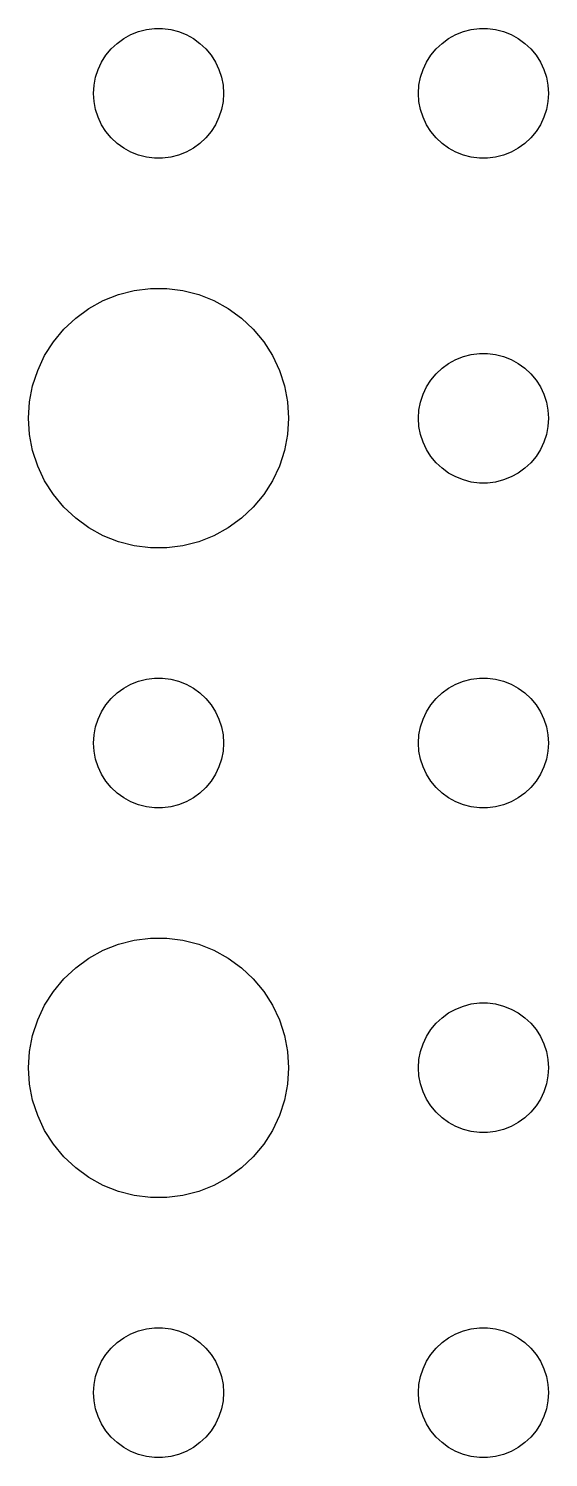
# Model space of a CAD drawing. Header units: metres. Extents: x -150 to 150, y -149 to 149.
# Drawn here: x 19.5 to 31.5, y -76.5 to -43.5 of the extents above; entities that cross this region are included whole.
import ezdxf

# ---------------------------------------------------------------- set-up
doc = ezdxf.new("R2010")
doc.units = ezdxf.units.M

msp = doc.modelspace()

# ---------------------------------------------------------------- linework, layer by layer
for p, q in [((22.0365, -43.5734), (22.2189, -43.5266)), ((22.2189, -43.5266), (22.4058, -43.503)), ((22.4058, -43.503), (22.5942, -43.503)), ((22.5942, -43.503), (22.7811, -43.5266)), ((22.7811, -43.5266), (22.9635, -43.5734)), ((29.5365, -43.5734), (29.7189, -43.5266)), ((29.7189, -43.5266), (29.9058, -43.503)), ((29.9058, -43.503), (30.0942, -43.503)), ((30.0942, -43.503), (30.2811, -43.5266)), ((30.2811, -43.5266), (30.4635, -43.5734)), ((21.4065, -43.9732), (21.5439, -43.8442)), ((21.5439, -43.8442), (21.6963, -43.7335)), ((21.6963, -43.7335), (21.8613, -43.6428)), ((21.8613, -43.6428), (22.0365, -43.5734)), ((22.9635, -43.5734), (23.1387, -43.6428)), ((23.1387, -43.6428), (23.3037, -43.7335)), ((23.3037, -43.7335), (23.4561, -43.8442)), ((23.4561, -43.8442), (23.5934, -43.9732)), ((28.9065, -43.9732), (29.0439, -43.8442)), ((29.0439, -43.8442), (29.1963, -43.7335)), ((29.1963, -43.7335), (29.3613, -43.6428)), ((29.3613, -43.6428), (29.5365, -43.5734)), ((30.4635, -43.5734), (30.6387, -43.6428)), ((30.6387, -43.6428), (30.8037, -43.7335)), ((30.8037, -43.7335), (30.9561, -43.8442)), ((30.9561, -43.8442), (31.0934, -43.9732)), ((21.1855, -44.2774), (21.2865, -44.1183)), ((21.2865, -44.1183), (21.4065, -43.9732)), ((23.5934, -43.9732), (23.7135, -44.1183)), ((23.7135, -44.1183), (23.8145, -44.2774)), ((28.6855, -44.2774), (28.7865, -44.1183)), ((28.7865, -44.1183), (28.9065, -43.9732)), ((31.0934, -43.9732), (31.2135, -44.1183)), ((31.2135, -44.1183), (31.3145, -44.2774)), ((21.0471, -44.627), (21.1053, -44.4478)), ((21.1053, -44.4478), (21.1855, -44.2774)), ((23.8145, -44.2774), (23.8947, -44.4478)), ((23.8947, -44.4478), (23.9529, -44.627)), ((28.5471, -44.627), (28.6053, -44.4478)), ((28.6053, -44.4478), (28.6855, -44.2774)), ((31.3145, -44.2774), (31.3947, -44.4478)), ((31.3947, -44.4478), (31.4529, -44.627)), ((21, -45), (21.0118, -44.812)), ((21.0118, -44.812), (21.0471, -44.627)), ((23.9529, -44.627), (23.9882, -44.812)), ((23.9882, -44.812), (24, -45)), ((28.5, -45), (28.5118, -44.812)), ((28.5118, -44.812), (28.5471, -44.627)), ((31.4529, -44.627), (31.4882, -44.812)), ((31.4882, -44.812), (31.5, -45)), ((21.0118, -45.188), (21, -45)), ((21.0471, -45.373), (21.0118, -45.188)), ((23.9882, -45.188), (23.9529, -45.373)), ((24, -45), (23.9882, -45.188)), ((28.5118, -45.188), (28.5, -45)), ((28.5471, -45.373), (28.5118, -45.188)), ((31.4882, -45.188), (31.4529, -45.373)), ((31.5, -45), (31.4882, -45.188)), ((21.1053, -45.5522), (21.0471, -45.373)), ((23.9529, -45.373), (23.8947, -45.5522)), ((28.6053, -45.5522), (28.5471, -45.373)), ((31.4529, -45.373), (31.3947, -45.5522)), ((21.1855, -45.7226), (21.1053, -45.5522)), ((21.2865, -45.8817), (21.1855, -45.7226)), ((23.8145, -45.7226), (23.7135, -45.8817)), ((23.8947, -45.5522), (23.8145, -45.7226)), ((28.6855, -45.7226), (28.6053, -45.5522)), ((28.7865, -45.8817), (28.6855, -45.7226)), ((31.3145, -45.7226), (31.2135, -45.8817)), ((31.3947, -45.5522), (31.3145, -45.7226)), ((21.4065, -46.0268), (21.2865, -45.8817)), ((21.5439, -46.1558), (21.4065, -46.0268)), ((21.6963, -46.2665), (21.5439, -46.1558)), ((23.4561, -46.1558), (23.3037, -46.2665)), ((23.5934, -46.0268), (23.4561, -46.1558)), ((23.7135, -45.8817), (23.5934, -46.0268)), ((28.9065, -46.0268), (28.7865, -45.8817)), ((29.0439, -46.1558), (28.9065, -46.0268)), ((29.1963, -46.2665), (29.0439, -46.1558)), ((30.9561, -46.1558), (30.8037, -46.2665)), ((31.0934, -46.0268), (30.9561, -46.1558)), ((31.2135, -45.8817), (31.0934, -46.0268)), ((21.8613, -46.3572), (21.6963, -46.2665)), ((22.0365, -46.4266), (21.8613, -46.3572)), ((22.2189, -46.4734), (22.0365, -46.4266)), ((22.4058, -46.497), (22.2189, -46.4734)), ((22.5942, -46.497), (22.4058, -46.497)), ((22.7811, -46.4734), (22.5942, -46.497)), ((22.9635, -46.4266), (22.7811, -46.4734)), ((23.1387, -46.3572), (22.9635, -46.4266)), ((23.3037, -46.2665), (23.1387, -46.3572)), ((29.3613, -46.3572), (29.1963, -46.2665)), ((29.5365, -46.4266), (29.3613, -46.3572)), ((29.7189, -46.4734), (29.5365, -46.4266)), ((29.9058, -46.497), (29.7189, -46.4734)), ((30.0942, -46.497), (29.9058, -46.497)), ((30.2811, -46.4734), (30.0942, -46.497)), ((30.4635, -46.4266), (30.2811, -46.4734)), ((30.6387, -46.3572), (30.4635, -46.4266)), ((30.8037, -46.2665), (30.6387, -46.3572)), ((20.8925, -49.967), (21.2227, -49.7855)), ((21.2227, -49.7855), (21.5729, -49.6468)), ((21.5729, -49.6468), (21.9379, -49.5531)), ((21.9379, -49.5531), (22.3116, -49.5059)), ((22.3116, -49.5059), (22.6884, -49.5059)), ((22.6884, -49.5059), (23.0621, -49.5531)), ((23.0621, -49.5531), (23.427, -49.6468)), ((23.427, -49.6468), (23.7773, -49.7855)), ((23.7773, -49.7855), (24.1075, -49.967)), ((20.5877, -50.1885), (20.8925, -49.967)), ((24.1075, -49.967), (24.4123, -50.1885)), ((20.0729, -50.7366), (20.3131, -50.4464)), ((20.3131, -50.4464), (20.5877, -50.1885)), ((24.4123, -50.1885), (24.6869, -50.4464)), ((24.6869, -50.4464), (24.927, -50.7366)), ((19.8711, -51.0547), (20.0729, -50.7366)), ((24.927, -50.7366), (25.1289, -51.0547)), ((19.7107, -51.3956), (19.8711, -51.0547)), ((25.1289, -51.0547), (25.2893, -51.3956)), ((29.3613, -51.1428), (29.5365, -51.0734)), ((29.5365, -51.0734), (29.7189, -51.0266)), ((29.7189, -51.0266), (29.9058, -51.003)), ((29.9058, -51.003), (30.0942, -51.003)), ((30.0942, -51.003), (30.2811, -51.0266)), ((30.2811, -51.0266), (30.4635, -51.0734)), ((30.4635, -51.0734), (30.6387, -51.1428)), ((19.5942, -51.7539), (19.7107, -51.3956)), ((25.2893, -51.3956), (25.4057, -51.7539)), ((28.9065, -51.4732), (29.0439, -51.3442)), ((29.0439, -51.3442), (29.1963, -51.2335)), ((29.1963, -51.2335), (29.3613, -51.1428)), ((30.6387, -51.1428), (30.8037, -51.2335)), ((30.8037, -51.2335), (30.9561, -51.3442)), ((30.9561, -51.3442), (31.0934, -51.4732)), ((19.5237, -52.124), (19.5942, -51.7539)), ((25.4057, -51.7539), (25.4763, -52.124)), ((28.6053, -51.9478), (28.6855, -51.7774)), ((28.6855, -51.7774), (28.7865, -51.6183)), ((28.7865, -51.6183), (28.9065, -51.4732)), ((31.0934, -51.4732), (31.2135, -51.6183)), ((31.2135, -51.6183), (31.3145, -51.7774)), ((31.3145, -51.7774), (31.3947, -51.9478)), ((19.5, -52.5), (19.5237, -52.124)), ((25.4763, -52.124), (25.5, -52.5)), ((28.5118, -52.312), (28.5471, -52.127)), ((28.5471, -52.127), (28.6053, -51.9478)), ((31.3947, -51.9478), (31.4529, -52.127)), ((31.4529, -52.127), (31.4882, -52.312)), ((28.5, -52.5), (28.5118, -52.312)), ((31.4882, -52.312), (31.5, -52.5)), ((19.5237, -52.876), (19.5, -52.5)), ((25.5, -52.5), (25.4763, -52.876)), ((28.5118, -52.688), (28.5, -52.5)), ((28.5471, -52.873), (28.5118, -52.688)), ((31.4882, -52.688), (31.4529, -52.873)), ((31.5, -52.5), (31.4882, -52.688)), ((19.5942, -53.2461), (19.5237, -52.876)), ((25.4763, -52.876), (25.4057, -53.2461)), ((28.6053, -53.0522), (28.5471, -52.873)), ((28.6855, -53.2226), (28.6053, -53.0522)), ((31.3947, -53.0522), (31.3145, -53.2226)), ((31.4529, -52.873), (31.3947, -53.0522)), ((19.7107, -53.6044), (19.5942, -53.2461)), ((25.4057, -53.2461), (25.2893, -53.6044)), ((28.7865, -53.3817), (28.6855, -53.2226)), ((28.9065, -53.5268), (28.7865, -53.3817)), ((31.2135, -53.3817), (31.0934, -53.5268)), ((31.3145, -53.2226), (31.2135, -53.3817)), ((19.8711, -53.9453), (19.7107, -53.6044)), ((25.2893, -53.6044), (25.1289, -53.9453)), ((29.0439, -53.6558), (28.9065, -53.5268)), ((29.1963, -53.7665), (29.0439, -53.6558)), ((29.3613, -53.8572), (29.1963, -53.7665)), ((30.8037, -53.7665), (30.6387, -53.8572)), ((30.9561, -53.6558), (30.8037, -53.7665)), ((31.0934, -53.5268), (30.9561, -53.6558)), ((20.0729, -54.2634), (19.8711, -53.9453)), ((25.1289, -53.9453), (24.927, -54.2634)), ((29.5365, -53.9266), (29.3613, -53.8572)), ((29.7189, -53.9734), (29.5365, -53.9266)), ((29.9058, -53.997), (29.7189, -53.9734)), ((30.0942, -53.997), (29.9058, -53.997)), ((30.2811, -53.9734), (30.0942, -53.997)), ((30.4635, -53.9266), (30.2811, -53.9734)), ((30.6387, -53.8572), (30.4635, -53.9266)), ((20.3131, -54.5536), (20.0729, -54.2634)), ((24.927, -54.2634), (24.6869, -54.5536)), ((20.5877, -54.8115), (20.3131, -54.5536)), ((24.6869, -54.5536), (24.4123, -54.8115)), ((20.8925, -55.033), (20.5877, -54.8115)), ((21.2227, -55.2145), (20.8925, -55.033)), ((24.1075, -55.033), (23.7773, -55.2145)), ((24.4123, -54.8115), (24.1075, -55.033)), ((21.5729, -55.3532), (21.2227, -55.2145)), ((21.9379, -55.4469), (21.5729, -55.3532)), ((23.427, -55.3532), (23.0621, -55.4469)), ((23.7773, -55.2145), (23.427, -55.3532)), ((22.3116, -55.4941), (21.9379, -55.4469)), ((22.6884, -55.4941), (22.3116, -55.4941)), ((23.0621, -55.4469), (22.6884, -55.4941)), ((21.6963, -58.7335), (21.8613, -58.6428)), ((21.8613, -58.6428), (22.0365, -58.5734)), ((22.0365, -58.5734), (22.2189, -58.5266)), ((22.2189, -58.5266), (22.4058, -58.503)), ((22.4058, -58.503), (22.5942, -58.503)), ((22.5942, -58.503), (22.7811, -58.5266)), ((22.7811, -58.5266), (22.9635, -58.5734)), ((22.9635, -58.5734), (23.1387, -58.6428)), ((23.1387, -58.6428), (23.3037, -58.7335)), ((29.1963, -58.7335), (29.3613, -58.6428)), ((29.3613, -58.6428), (29.5365, -58.5734)), ((29.5365, -58.5734), (29.7189, -58.5266)), ((29.7189, -58.5266), (29.9058, -58.503)), ((29.9058, -58.503), (30.0942, -58.503)), ((30.0942, -58.503), (30.2811, -58.5266)), ((30.2811, -58.5266), (30.4635, -58.5734)), ((30.4635, -58.5734), (30.6387, -58.6428)), ((30.6387, -58.6428), (30.8037, -58.7335)), ((21.2865, -59.1183), (21.4065, -58.9732)), ((21.4065, -58.9732), (21.5439, -58.8442)), ((21.5439, -58.8442), (21.6963, -58.7335)), ((23.3037, -58.7335), (23.4561, -58.8442)), ((23.4561, -58.8442), (23.5934, -58.9732)), ((23.5934, -58.9732), (23.7135, -59.1183)), ((28.7865, -59.1183), (28.9065, -58.9732)), ((28.9065, -58.9732), (29.0439, -58.8442)), ((29.0439, -58.8442), (29.1963, -58.7335)), ((30.8037, -58.7335), (30.9561, -58.8442)), ((30.9561, -58.8442), (31.0934, -58.9732)), ((31.0934, -58.9732), (31.2135, -59.1183)), ((21.1053, -59.4478), (21.1855, -59.2774)), ((21.1855, -59.2774), (21.2865, -59.1183)), ((23.7135, -59.1183), (23.8145, -59.2774)), ((23.8145, -59.2774), (23.8947, -59.4478)), ((28.6053, -59.4478), (28.6855, -59.2774)), ((28.6855, -59.2774), (28.7865, -59.1183)), ((31.2135, -59.1183), (31.3145, -59.2774)), ((31.3145, -59.2774), (31.3947, -59.4478)), ((21.0118, -59.812), (21.0471, -59.627)), ((21.0471, -59.627), (21.1053, -59.4478)), ((23.8947, -59.4478), (23.9529, -59.627)), ((23.9529, -59.627), (23.9882, -59.812)), ((28.5118, -59.812), (28.5471, -59.627)), ((28.5471, -59.627), (28.6053, -59.4478)), ((31.3947, -59.4478), (31.4529, -59.627)), ((31.4529, -59.627), (31.4882, -59.812)), ((21, -60), (21.0118, -59.812)), ((21.0118, -60.188), (21, -60)), ((23.9882, -59.812), (24, -60)), ((24, -60), (23.9882, -60.188)), ((28.5, -60), (28.5118, -59.812)), ((28.5118, -60.188), (28.5, -60)), ((31.4882, -59.812), (31.5, -60)), ((31.5, -60), (31.4882, -60.188)), ((21.0471, -60.373), (21.0118, -60.188)), ((21.1053, -60.5522), (21.0471, -60.373)), ((23.9529, -60.373), (23.8947, -60.5522)), ((23.9882, -60.188), (23.9529, -60.373)), ((28.5471, -60.373), (28.5118, -60.188)), ((28.6053, -60.5522), (28.5471, -60.373)), ((31.4529, -60.373), (31.3947, -60.5522)), ((31.4882, -60.188), (31.4529, -60.373)), ((21.1855, -60.7226), (21.1053, -60.5522)), ((23.8947, -60.5522), (23.8145, -60.7226)), ((28.6855, -60.7226), (28.6053, -60.5522)), ((31.3947, -60.5522), (31.3145, -60.7226)), ((21.2865, -60.8817), (21.1855, -60.7226)), ((21.4065, -61.0268), (21.2865, -60.8817)), ((21.5439, -61.1558), (21.4065, -61.0268)), ((23.5934, -61.0268), (23.4561, -61.1558)), ((23.7135, -60.8817), (23.5934, -61.0268)), ((23.8145, -60.7226), (23.7135, -60.8817)), ((28.7865, -60.8817), (28.6855, -60.7226)), ((28.9065, -61.0268), (28.7865, -60.8817)), ((29.0439, -61.1558), (28.9065, -61.0268)), ((31.0934, -61.0268), (30.9561, -61.1558)), ((31.2135, -60.8817), (31.0934, -61.0268)), ((31.3145, -60.7226), (31.2135, -60.8817)), ((21.6963, -61.2665), (21.5439, -61.1558)), ((21.8613, -61.3572), (21.6963, -61.2665)), ((22.0365, -61.4266), (21.8613, -61.3572)), ((23.1387, -61.3572), (22.9635, -61.4266)), ((23.3037, -61.2665), (23.1387, -61.3572)), ((23.4561, -61.1558), (23.3037, -61.2665)), ((29.1963, -61.2665), (29.0439, -61.1558)), ((29.3613, -61.3572), (29.1963, -61.2665)), ((29.5365, -61.4266), (29.3613, -61.3572)), ((30.6387, -61.3572), (30.4635, -61.4266)), ((30.8037, -61.2665), (30.6387, -61.3572)), ((30.9561, -61.1558), (30.8037, -61.2665)), ((22.2189, -61.4734), (22.0365, -61.4266)), ((22.4058, -61.497), (22.2189, -61.4734)), ((22.5942, -61.497), (22.4058, -61.497)), ((22.7811, -61.4734), (22.5942, -61.497)), ((22.9635, -61.4266), (22.7811, -61.4734)), ((29.7189, -61.4734), (29.5365, -61.4266)), ((29.9058, -61.497), (29.7189, -61.4734)), ((30.0942, -61.497), (29.9058, -61.497)), ((30.2811, -61.4734), (30.0942, -61.497)), ((30.4635, -61.4266), (30.2811, -61.4734)), ((21.2227, -64.7855), (21.5729, -64.6468)), ((21.5729, -64.6468), (21.9379, -64.5531)), ((21.9379, -64.5531), (22.3116, -64.5059)), ((22.3116, -64.5059), (22.6884, -64.5059)), ((22.6884, -64.5059), (23.0621, -64.5531)), ((23.0621, -64.5531), (23.427, -64.6468)), ((23.427, -64.6468), (23.7773, -64.7855)), ((20.5877, -65.1885), (20.8925, -64.967)), ((20.8925, -64.967), (21.2227, -64.7855)), ((23.7773, -64.7855), (24.1075, -64.967)), ((24.1075, -64.967), (24.4123, -65.1885)), ((20.3131, -65.4464), (20.5877, -65.1885)), ((24.4123, -65.1885), (24.6869, -65.4464)), ((20.0729, -65.7366), (20.3131, -65.4464)), ((24.6869, -65.4464), (24.927, -65.7366)), ((19.8711, -66.0547), (20.0729, -65.7366)), ((24.927, -65.7366), (25.1289, -66.0547)), ((19.7107, -66.3956), (19.8711, -66.0547)), ((25.1289, -66.0547), (25.2893, -66.3956)), ((29.0439, -66.3442), (29.1963, -66.2335)), ((29.1963, -66.2335), (29.3613, -66.1428)), ((29.3613, -66.1428), (29.5365, -66.0734)), ((29.5365, -66.0734), (29.7189, -66.0266)), ((29.7189, -66.0266), (29.9058, -66.003)), ((29.9058, -66.003), (30.0942, -66.003)), ((30.0942, -66.003), (30.2811, -66.0266)), ((30.2811, -66.0266), (30.4635, -66.0734)), ((30.4635, -66.0734), (30.6387, -66.1428)), ((30.6387, -66.1428), (30.8037, -66.2335)), ((30.8037, -66.2335), (30.9561, -66.3442)), ((19.5942, -66.7539), (19.7107, -66.3956)), ((25.2893, -66.3956), (25.4057, -66.7539)), ((28.6855, -66.7774), (28.7865, -66.6183)), ((28.7865, -66.6183), (28.9065, -66.4732)), ((28.9065, -66.4732), (29.0439, -66.3442)), ((30.9561, -66.3442), (31.0934, -66.4732)), ((31.0934, -66.4732), (31.2135, -66.6183)), ((31.2135, -66.6183), (31.3145, -66.7774)), ((19.5237, -67.124), (19.5942, -66.7539)), ((25.4057, -66.7539), (25.4763, -67.124)), ((28.5471, -67.127), (28.6053, -66.9478)), ((28.6053, -66.9478), (28.6855, -66.7774)), ((31.3145, -66.7774), (31.3947, -66.9478)), ((31.3947, -66.9478), (31.4529, -67.127)), ((19.5, -67.5), (19.5237, -67.124)), ((25.4763, -67.124), (25.5, -67.5)), ((28.5118, -67.312), (28.5471, -67.127)), ((31.4529, -67.127), (31.4882, -67.312)), ((19.5237, -67.876), (19.5, -67.5)), ((25.5, -67.5), (25.4763, -67.876)), ((28.5, -67.5), (28.5118, -67.312)), ((28.5118, -67.688), (28.5, -67.5)), ((31.4882, -67.312), (31.5, -67.5)), ((31.5, -67.5), (31.4882, -67.688)), ((19.5942, -68.2461), (19.5237, -67.876)), ((25.4763, -67.876), (25.4057, -68.2461)), ((28.5471, -67.873), (28.5118, -67.688)), ((28.6053, -68.0522), (28.5471, -67.873)), ((31.4529, -67.873), (31.3947, -68.0522)), ((31.4882, -67.688), (31.4529, -67.873)), ((19.7107, -68.6044), (19.5942, -68.2461)), ((25.4057, -68.2461), (25.2893, -68.6044)), ((28.6855, -68.2226), (28.6053, -68.0522)), ((28.7865, -68.3817), (28.6855, -68.2226)), ((31.3145, -68.2226), (31.2135, -68.3817)), ((31.3947, -68.0522), (31.3145, -68.2226)), ((19.8711, -68.9453), (19.7107, -68.6044)), ((25.2893, -68.6044), (25.1289, -68.9453)), ((28.9065, -68.5268), (28.7865, -68.3817)), ((29.0439, -68.6558), (28.9065, -68.5268)), ((31.0934, -68.5268), (30.9561, -68.6558)), ((31.2135, -68.3817), (31.0934, -68.5268)), ((20.0729, -69.2634), (19.8711, -68.9453)), ((25.1289, -68.9453), (24.927, -69.2634)), ((29.1963, -68.7665), (29.0439, -68.6558)), ((29.3613, -68.8572), (29.1963, -68.7665)), ((29.5365, -68.9266), (29.3613, -68.8572)), ((29.7189, -68.9734), (29.5365, -68.9266)), ((30.4635, -68.9266), (30.2811, -68.9734)), ((30.6387, -68.8572), (30.4635, -68.9266)), ((30.8037, -68.7665), (30.6387, -68.8572)), ((30.9561, -68.6558), (30.8037, -68.7665)), ((20.3131, -69.5536), (20.0729, -69.2634)), ((24.927, -69.2634), (24.6869, -69.5536)), ((29.9058, -68.997), (29.7189, -68.9734)), ((30.0942, -68.997), (29.9058, -68.997)), ((30.2811, -68.9734), (30.0942, -68.997)), ((20.5877, -69.8115), (20.3131, -69.5536)), ((24.6869, -69.5536), (24.4123, -69.8115)), ((20.8925, -70.033), (20.5877, -69.8115)), ((24.4123, -69.8115), (24.1075, -70.033)), ((21.2227, -70.2145), (20.8925, -70.033)), ((21.5729, -70.3532), (21.2227, -70.2145)), ((23.7773, -70.2145), (23.427, -70.3532)), ((24.1075, -70.033), (23.7773, -70.2145)), ((21.9379, -70.4469), (21.5729, -70.3532)), ((22.3116, -70.4941), (21.9379, -70.4469)), ((22.6884, -70.4941), (22.3116, -70.4941)), ((23.0621, -70.4469), (22.6884, -70.4941)), ((23.427, -70.3532), (23.0621, -70.4469)), ((21.8613, -73.6428), (22.0365, -73.5734)), ((22.0365, -73.5734), (22.2189, -73.5266)), ((22.2189, -73.5266), (22.4058, -73.503)), ((22.4058, -73.503), (22.5942, -73.503)), ((22.5942, -73.503), (22.7811, -73.5266)), ((22.7811, -73.5266), (22.9635, -73.5734)), ((22.9635, -73.5734), (23.1387, -73.6428)), ((29.3613, -73.6428), (29.5365, -73.5734)), ((29.5365, -73.5734), (29.7189, -73.5266)), ((29.7189, -73.5266), (29.9058, -73.503)), ((29.9058, -73.503), (30.0942, -73.503)), ((30.0942, -73.503), (30.2811, -73.5266)), ((30.2811, -73.5266), (30.4635, -73.5734)), ((30.4635, -73.5734), (30.6387, -73.6428)), ((21.4065, -73.9732), (21.5439, -73.8442)), ((21.5439, -73.8442), (21.6963, -73.7335)), ((21.6963, -73.7335), (21.8613, -73.6428)), ((23.1387, -73.6428), (23.3037, -73.7335)), ((23.3037, -73.7335), (23.4561, -73.8442)), ((23.4561, -73.8442), (23.5934, -73.9732)), ((28.9065, -73.9732), (29.0439, -73.8442)), ((29.0439, -73.8442), (29.1963, -73.7335)), ((29.1963, -73.7335), (29.3613, -73.6428)), ((30.6387, -73.6428), (30.8037, -73.7335)), ((30.8037, -73.7335), (30.9561, -73.8442)), ((30.9561, -73.8442), (31.0934, -73.9732)), ((21.1855, -74.2774), (21.2865, -74.1183)), ((21.2865, -74.1183), (21.4065, -73.9732)), ((23.5934, -73.9732), (23.7135, -74.1183)), ((23.7135, -74.1183), (23.8145, -74.2774)), ((28.6855, -74.2774), (28.7865, -74.1183)), ((28.7865, -74.1183), (28.9065, -73.9732)), ((31.0934, -73.9732), (31.2135, -74.1183)), ((31.2135, -74.1183), (31.3145, -74.2774)), ((21.0471, -74.627), (21.1053, -74.4478)), ((21.1053, -74.4478), (21.1855, -74.2774)), ((23.8145, -74.2774), (23.8947, -74.4478)), ((23.8947, -74.4478), (23.9529, -74.627)), ((28.5471, -74.627), (28.6053, -74.4478)), ((28.6053, -74.4478), (28.6855, -74.2774)), ((31.3145, -74.2774), (31.3947, -74.4478)), ((31.3947, -74.4478), (31.4529, -74.627)), ((21, -75), (21.0118, -74.812)), ((21.0118, -74.812), (21.0471, -74.627)), ((23.9529, -74.627), (23.9882, -74.812)), ((23.9882, -74.812), (24, -75)), ((28.5, -75), (28.5118, -74.812)), ((28.5118, -74.812), (28.5471, -74.627)), ((31.4529, -74.627), (31.4882, -74.812)), ((31.4882, -74.812), (31.5, -75)), ((21.0118, -75.188), (21, -75)), ((21.0471, -75.373), (21.0118, -75.188)), ((23.9882, -75.188), (23.9529, -75.373)), ((24, -75), (23.9882, -75.188)), ((28.5118, -75.188), (28.5, -75)), ((28.5471, -75.373), (28.5118, -75.188)), ((31.4882, -75.188), (31.4529, -75.373)), ((31.5, -75), (31.4882, -75.188)), ((21.1053, -75.5522), (21.0471, -75.373)), ((21.1855, -75.7226), (21.1053, -75.5522)), ((23.8947, -75.5522), (23.8145, -75.7226)), ((23.9529, -75.373), (23.8947, -75.5522)), ((28.6053, -75.5522), (28.5471, -75.373)), ((28.6855, -75.7226), (28.6053, -75.5522)), ((31.3947, -75.5522), (31.3145, -75.7226)), ((31.4529, -75.373), (31.3947, -75.5522)), ((21.2865, -75.8817), (21.1855, -75.7226)), ((21.4065, -76.0268), (21.2865, -75.8817)), ((23.7135, -75.8817), (23.5934, -76.0268)), ((23.8145, -75.7226), (23.7135, -75.8817)), ((28.7865, -75.8817), (28.6855, -75.7226)), ((28.9065, -76.0268), (28.7865, -75.8817)), ((31.2135, -75.8817), (31.0934, -76.0268)), ((31.3145, -75.7226), (31.2135, -75.8817)), ((21.5439, -76.1558), (21.4065, -76.0268)), ((21.6963, -76.2665), (21.5439, -76.1558)), ((23.4561, -76.1558), (23.3037, -76.2665)), ((23.5934, -76.0268), (23.4561, -76.1558)), ((29.0439, -76.1558), (28.9065, -76.0268)), ((29.1963, -76.2665), (29.0439, -76.1558)), ((30.9561, -76.1558), (30.8037, -76.2665)), ((31.0934, -76.0268), (30.9561, -76.1558)), ((21.8613, -76.3572), (21.6963, -76.2665)), ((22.0365, -76.4266), (21.8613, -76.3572)), ((22.2189, -76.4734), (22.0365, -76.4266)), ((22.4058, -76.497), (22.2189, -76.4734)), ((22.5942, -76.497), (22.4058, -76.497)), ((22.7811, -76.4734), (22.5942, -76.497)), ((22.9635, -76.4266), (22.7811, -76.4734)), ((23.1387, -76.3572), (22.9635, -76.4266)), ((23.3037, -76.2665), (23.1387, -76.3572)), ((29.3613, -76.3572), (29.1963, -76.2665)), ((29.5365, -76.4266), (29.3613, -76.3572)), ((29.7189, -76.4734), (29.5365, -76.4266)), ((29.9058, -76.497), (29.7189, -76.4734)), ((30.0942, -76.497), (29.9058, -76.497)), ((30.2811, -76.4734), (30.0942, -76.497)), ((30.4635, -76.4266), (30.2811, -76.4734)), ((30.6387, -76.3572), (30.4635, -76.4266)), ((30.8037, -76.2665), (30.6387, -76.3572))]:
    msp.add_line(p, q)

doc.saveas('drawing.dxf')
